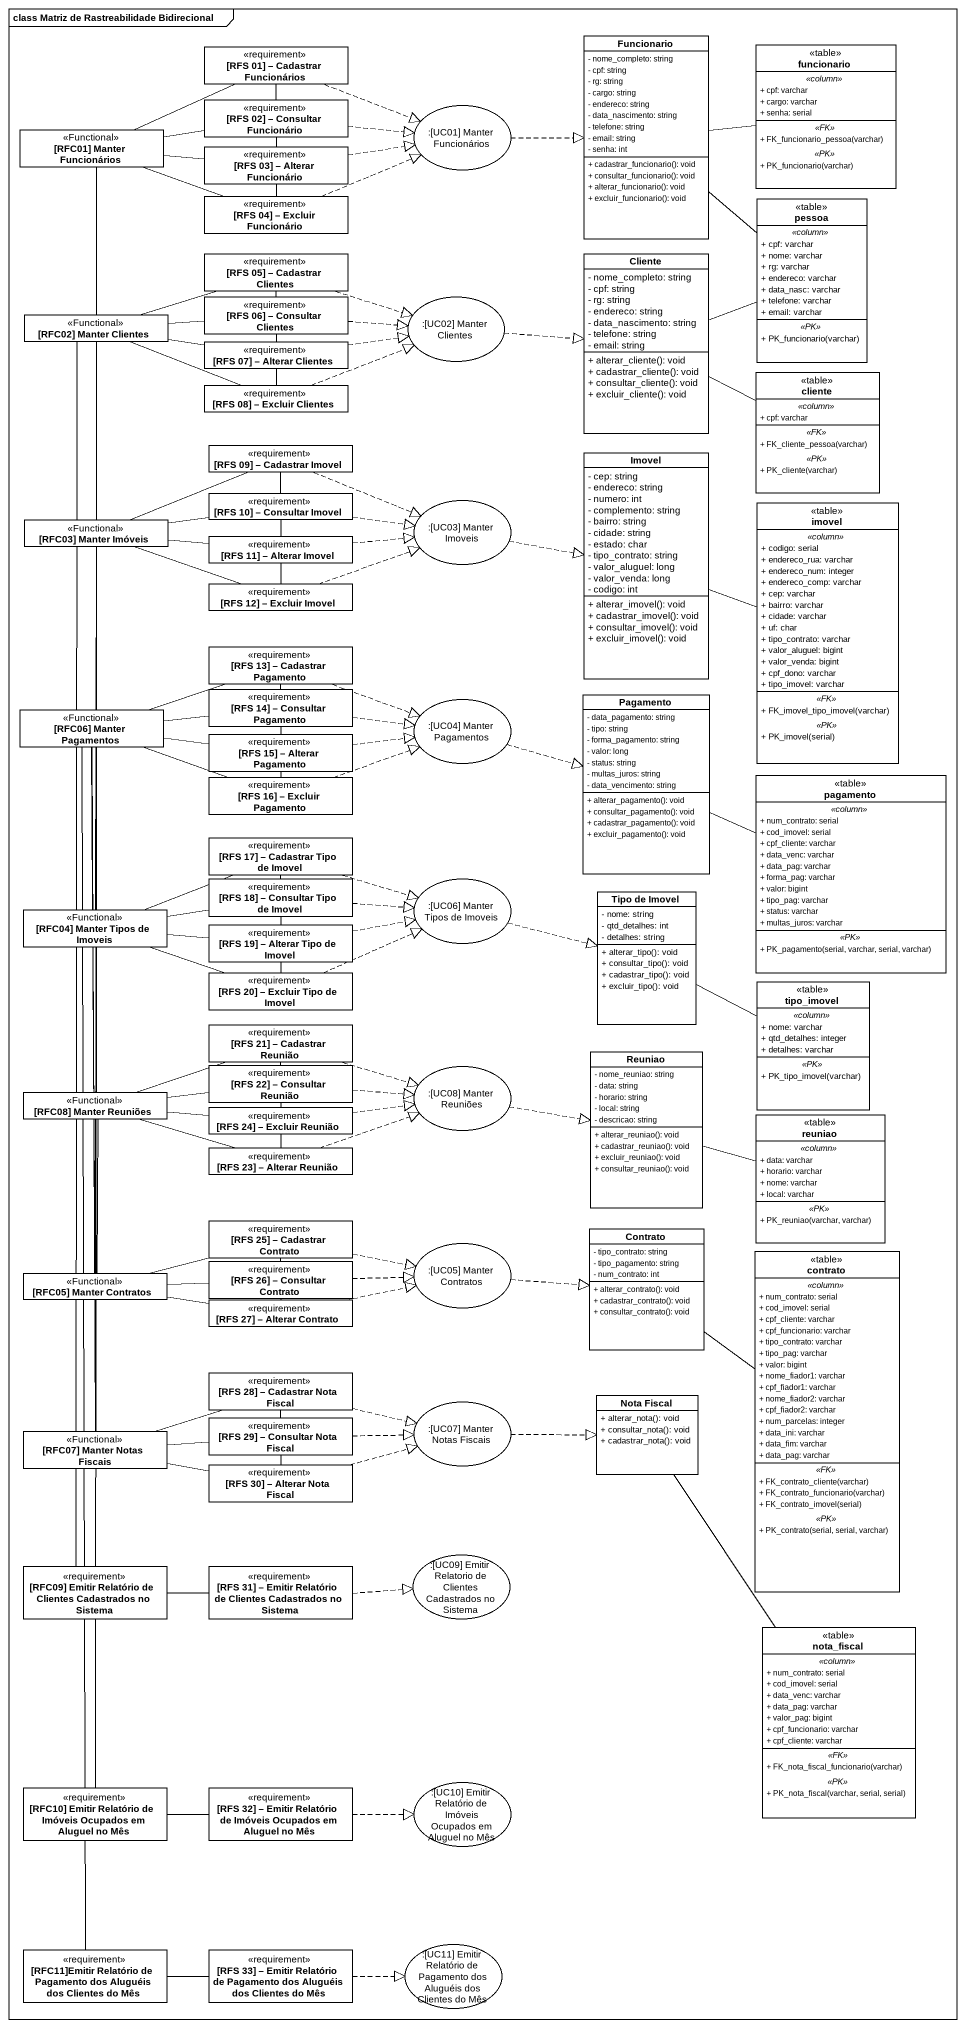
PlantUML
@startuml
mainframe class Matriz de Rastreabilidade Bidirecional
allowmixing
hide circle
hide empty members
skinparam classAttributeIconSize 0
class "[RFS 01] – Cadastrar Funcionários" as RFS_01_Cadastrar <<requirement>>
class Funcionario {
  - nome_completo: string
  - cpf: string
  - rg: string
  - cargo: string
  - endereco: string
  - data_nascimento: string
  - telefone: string
  - email: string
  - senha: int
  + cadastrar_funcionario(): void
  + consultar_funcionario(): void
  + alterar_funcionario(): void
  + excluir_funcionario(): void
}
class funcionario <<table>> {
  .. <<column>> ..
  + cpf: varchar
  + cargo: varchar
  + senha: serial
  .. <<FK>> ..
  + FK_funcionario_pessoa(varchar)
  .. <<PK>> ..
  + PK_funcionario(varchar)
}
class "[RFS 02] – Consultar Funcionário" as RFS_02_Consultar_Funcionário <<requirement>>
usecase ":[UC01] Manter Funcionários" as UC01_Manter_Funcionários
class "[RFC01] Manter Funcionários" as RFC01_Manter_Funcionários <<Functional>>
class "[RFS 03] – Alterar Funcionário" as RFS_03_Alterar_Funcionário <<requirement>>
class "[RFS 04] – Excluir Funcionário" as RFS_04_Excluir_Funcionário <<requirement>>
class pessoa <<table>> {
  .. <<column>> ..
  + cpf: varchar
  + nome: varchar
  + rg: varchar
  + endereco: varchar
  + data_nasc: varchar
  + telefone: varchar
  + email: varchar
  .. <<PK>> ..
  + PK_funcionario(varchar)
}
class "[RFS 05] – Cadastrar Clientes" as RFS_05_Cadastrar_Clientes <<requirement>>
class Cliente {
  - nome_completo: string
  - cpf: string
  - rg: string
  - endereco: string
  - data_nascimento: string
  - telefone: string
  - email: string
  + alterar_cliente(): void
  + cadastrar_cliente(): void
  + consultar_cliente(): void
  + excluir_cliente(): void
}
class "[RFS 06] – Consultar Clientes" as RFS_06_Consultar_Clientes <<requirement>>
usecase ":[UC02] Manter Clientes" as UC02_Manter_Clientes
class "[RFC02] Manter Clientes" as RFC02_Manter_Clientes <<Functional>>
class "[RFS 07] – Alterar Clientes" as RFS_07_Alterar_Clientes <<requirement>>
class "[RFS 08] – Excluir Clientes" as RFS_08_Excluir_Clientes <<requirement>>
class cliente <<table>> {
  .. <<column>> ..
  + cpf: varchar
  .. <<FK>> ..
  + FK_cliente_pessoa(varchar)
  .. <<PK>> ..
  + PK_cliente(varchar)
}
class "[RFS 09] – Cadastrar Imovel" as RFS_09_Cadastrar_Imovel <<requirement>>
class Imovel {
  - cep: string
  - endereco: string
  - numero: int
  - complemento: string
  - bairro: string
  - cidade: string
  - estado: char
  - tipo_contrato: string
  - valor_aluguel: long
  - valor_venda: long
  - codigo: int
  + alterar_imovel(): void
  + cadastrar_imovel(): void
  + consultar_imovel(): void
  + excluir_imovel(): void
}
class "[RFS 10] – Consultar Imovel" as RFS_10_Consultar_Imovel <<requirement>>
usecase ":[UC03] Manter Imoveis" as UC03_Manter_Imoveis
class imovel <<table>> {
  .. <<column>> ..
  + codigo: serial
  + endereco_rua: varchar
  + endereco_num: integer
  + endereco_comp: varchar
  + cep: varchar
  + bairro: varchar
  + cidade: varchar
  + uf: char
  + tipo_contrato: varchar
  + valor_aluguel: bigint
  + valor_venda: bigint
  + cpf_dono: varchar
  + tipo_imovel: varchar
  .. <<FK>> ..
  + FK_imovel_tipo_imovel(varchar)
  .. <<PK>> ..
  + PK_imovel(serial)
}
class "[RFC03] Manter Imóveis" as RFC03_Manter_Imóveis <<Functional>>
class "[RFS 11] – Alterar Imovel" as RFS_11_Alterar_Imovel <<requirement>>
class "[RFS 12] – Excluir Imovel" as RFS_12_Excluir_Imovel <<requirement>>
class "[RFS 13] – Cadastrar Pagamento" as RFS_13_Cadastrar_Pagamento <<requirement>>
class "[RFC06] Manter Pagamentos" as RFC06_Manter_Pagamentos <<Functional>>
class "[RFS 14] – Consultar Pagamento" as RFS_14_Consultar_Pagamento <<requirement>>
usecase ":[UC04] Manter Pagamentos" as UC04_Manter_Pagamentos
class Pagamento {
  - data_pagamento: string
  - tipo: string
  - forma_pagamento: string
  - valor: long
  - status: string
  - multas_juros: string
  - data_vencimento: string
  + alterar_pagamento(): void
  + consultar_pagamento(): void
  + cadastrar_pagamento(): void
  + excluir_pagamento(): void
}
class "[RFS 15] – Alterar Pagamento" as RFS_15_Alterar_Pagamento <<requirement>>
class "[RFS 16] – Excluir Pagamento" as RFS_16_Excluir_Pagamento <<requirement>>
class pagamento <<table>> {
  .. <<column>> ..
  + num_contrato: serial
  + cod_imovel: serial
  + cpf_cliente: varchar
  + data_venc: varchar
  + data_pag: varchar
  + forma_pag: varchar
  + valor: bigint
  + tipo_pag: varchar
  + status: varchar
  + multas_juros: varchar
  .. <<PK>> ..
  + PK_pagamento(serial, varchar, serial, varchar)
}
class "[RFS 17] – Cadastrar Tipo de Imovel" as RFS_17_Cadastrar_Tipo_de <<requirement>>
class "[RFC04] Manter Tipos de Imoveis" as RFC04_Manter_Tipos_de <<Functional>>
class "[RFS 18] – Consultar Tipo de Imovel" as RFS_18_Consultar_Tipo_de <<requirement>>
usecase ":[UC06] Manter Tipos de Imoveis" as UC06_Manter_Tipos_de_Imoveis
class "Tipo de Imovel" as Tipo_de_Imovel {
  - nome: string
  - qtd_detalhes: int
  - detalhes: string
  + alterar_tipo(): void
  + consultar_tipo(): void
  + cadastrar_tipo(): void
  + excluir_tipo(): void
}
class "[RFS 19] – Alterar Tipo de Imovel" as RFS_19_Alterar_Tipo_de <<requirement>>
class "[RFS 20] – Excluir Tipo de Imovel" as RFS_20_Excluir_Tipo_de <<requirement>>
class tipo_imovel <<table>> {
  .. <<column>> ..
  + nome: varchar
  + qtd_detalhes: integer
  + detalhes: varchar
  .. <<PK>> ..
  + PK_tipo_imovel(varchar)
}
class "[RFS 21] – Cadastrar Reunião" as RFS_21_Cadastrar_Reunião <<requirement>>
class "[RFS 22] – Consultar Reunião" as RFS_22_Consultar_Reunião <<requirement>>
usecase ":[UC08] Manter Reuniões" as UC08_Manter_Reuniões
class Reuniao {
  - nome_reuniao: string
  - data: string
  - horario: string
  - local: string
  - descricao: string
  + alterar_reuniao(): void
  + cadastrar_reuniao(): void
  + excluir_reuniao(): void
  + consultar_reuniao(): void
}
class "[RFC08] Manter Reuniões" as RFC08_Manter_Reuniões <<Functional>>
class "[RFS 24] – Excluir Reunião" as RFS_24_Excluir_Reunião <<requirement>>
class reuniao <<table>> {
  .. <<column>> ..
  + data: varchar
  + horario: varchar
  + nome: varchar
  + local: varchar
  .. <<PK>> ..
  + PK_reuniao(varchar, varchar)
}
class "[RFS 23] – Alterar Reunião" as RFS_23_Alterar_Reunião <<requirement>>
class "[RFS 25] – Cadastrar Contrato" as RFS_25_Cadastrar_Contrato <<requirement>>
class Contrato {
  - tipo_contrato: string
  - tipo_pagamento: string
  - num_contrato: int
  + alterar_contrato(): void
  + cadastrar_contrato(): void
  + consultar_contrato(): void
}
class "[RFC05] Manter Contratos" as RFC05_Manter_Contratos <<Functional>>
class "[RFS 26] – Consultar Contrato" as RFS_26_Consultar_Contrato <<requirement>>
usecase ":[UC05] Manter Contratos" as UC05_Manter_Contratos
class contrato <<table>> {
  .. <<column>> ..
  + num_contrato: serial
  + cod_imovel: serial
  + cpf_cliente: varchar
  + cpf_funcionario: varchar
  + tipo_contrato: varchar
  + tipo_pag: varchar
  + valor: bigint
  + nome_fiador1: varchar
  + cpf_fiador1: varchar
  + nome_fiador2: varchar
  + cpf_fiador2: varchar
  + num_parcelas: integer
  + data_ini: varchar
  + data_fim: varchar
  + data_pag: varchar
  .. <<FK>> ..
  + FK_contrato_cliente(varchar)
  + FK_contrato_funcionario(varchar)
  + FK_contrato_imovel(serial)
  .. <<PK>> ..
  + PK_contrato(serial, serial, varchar)
}
class "[RFS 27] – Alterar Contrato" as RFS_27_Alterar_Contrato <<requirement>>
class "[RFS 28] – Cadastrar Nota Fiscal" as RFS_28_Cadastrar_Nota_Fiscal <<requirement>>
usecase ":[UC07] Manter Notas Fiscais" as UC07_Manter_Notas_Fiscais
class "Nota Fiscal" as Nota_Fiscal {
  + alterar_nota(): void
  + consultar_nota(): void
  + cadastrar_nota(): void
}
class "[RFC07] Manter Notas Fiscais" as RFC07_Manter_Notas_Fiscais <<Functional>>
class "[RFS 29] – Consultar Nota Fiscal" as RFS_29_Consultar_Nota_Fiscal <<requirement>>
class "[RFS 30] – Alterar Nota Fiscal" as RFS_30_Alterar_Nota_Fiscal <<requirement>>
usecase ":[UC09] Emitir Relatorio de Clientes Cadastrados no Sistema" as UC09_Emitir_Relatorio_de
class "[RFC09] Emitir Relatório de Clientes Cadastrados no Sistema" as RFC09_Emitir_Relatório_de <<requirement>>
class "[RFS 31] – Emitir Relatório de Clientes Cadastrados no Sistema" as RFS_31_Emitir_Relatório_de <<requirement>>
class nota_fiscal <<table>> {
  .. <<column>> ..
  + num_contrato: serial
  + cod_imovel: serial
  + data_venc: varchar
  + data_pag: varchar
  + valor_pag: bigint
  + cpf_funcionario: varchar
  + cpf_cliente: varchar
  .. <<FK>> ..
  + FK_nota_fiscal_funcionario(varchar)
  .. <<PK>> ..
  + PK_nota_fiscal(varchar, serial, serial)
}
class "[RFC10] Emitir Relatório de Imóveis Ocupados em Aluguel no Mês" as RFC10_Emitir_Relatório_de <<requirement>>
class "[RFS 32] – Emitir Relatório de Imóveis Ocupados em Aluguel no Mês" as RFS_32_Emitir_Relatório_de <<requirement>>
usecase ":[UC10] Emitir Relatório de Imóveis Ocupados em Aluguel no Mês" as UC10_Emitir_Relatório_de
class "[RFC11]Emitir Relatório de Pagamento dos Aluguéis dos Clientes do Mês" as RFC11_Emitir_Relatório_de <<requirement>>
class "[RFS 33] – Emitir Relatório de Pagamento dos Aluguéis dos Clientes do Mês" as RFS_33_Emitir_Relatório_de <<requirement>>
usecase ":[UC11] Emitir Relatório de Pagamento dos Aluguéis dos Clientes do Mês" as UC11_Emitir_Relatório_de
RFS_01_Cadastrar .right.|> UC01_Manter_Funcionários
Funcionario -right- funcionario
Funcionario -- pessoa
RFS_02_Consultar_Funcionário -up- RFS_01_Cadastrar
RFS_02_Consultar_Funcionário .right.|> UC01_Manter_Funcionários
RFS_02_Consultar_Funcionário -- RFS_03_Alterar_Funcionário
RFS_02_Consultar_Funcionário -- RFS_04_Excluir_Funcionário
UC01_Manter_Funcionários .right.|> Funcionario
RFC01_Manter_Funcionários -right- RFS_01_Cadastrar
RFC01_Manter_Funcionários -right- RFS_02_Consultar_Funcionário
RFC01_Manter_Funcionários -right- RFS_03_Alterar_Funcionário
RFC01_Manter_Funcionários -right- RFS_04_Excluir_Funcionário
RFC01_Manter_Funcionários -- RFC08_Manter_Reuniões
RFS_03_Alterar_Funcionário .right.|> UC01_Manter_Funcionários
RFS_04_Excluir_Funcionário .right.|> UC01_Manter_Funcionários
RFS_05_Cadastrar_Clientes .right.|> UC02_Manter_Clientes
Cliente -right- pessoa
Cliente -right- cliente
RFS_06_Consultar_Clientes -up- RFS_05_Cadastrar_Clientes
RFS_06_Consultar_Clientes .right.|> UC02_Manter_Clientes
RFS_06_Consultar_Clientes -- RFS_07_Alterar_Clientes
RFS_06_Consultar_Clientes -- RFS_08_Excluir_Clientes
UC02_Manter_Clientes .right.|> Cliente
RFC02_Manter_Clientes -right- RFS_05_Cadastrar_Clientes
RFC02_Manter_Clientes -right- RFS_06_Consultar_Clientes
RFC02_Manter_Clientes -right- RFS_07_Alterar_Clientes
RFC02_Manter_Clientes -right- RFS_08_Excluir_Clientes
RFC02_Manter_Clientes -- RFC03_Manter_Imóveis
RFS_07_Alterar_Clientes .right.|> UC02_Manter_Clientes
RFS_08_Excluir_Clientes .right.|> UC02_Manter_Clientes
RFS_09_Cadastrar_Imovel .right.|> UC03_Manter_Imoveis
Imovel -right- imovel
RFS_10_Consultar_Imovel -up- RFS_09_Cadastrar_Imovel
RFS_10_Consultar_Imovel .right.|> UC03_Manter_Imoveis
RFS_10_Consultar_Imovel -- RFS_11_Alterar_Imovel
RFS_10_Consultar_Imovel -- RFS_12_Excluir_Imovel
UC03_Manter_Imoveis .right.|> Imovel
RFC03_Manter_Imóveis -right- RFS_09_Cadastrar_Imovel
RFC03_Manter_Imóveis -right- RFS_10_Consultar_Imovel
RFC03_Manter_Imóveis -right- RFS_11_Alterar_Imovel
RFC03_Manter_Imóveis -right- RFS_12_Excluir_Imovel
RFC03_Manter_Imóveis -- RFC04_Manter_Tipos_de
RFC03_Manter_Imóveis -- RFC05_Manter_Contratos
RFC03_Manter_Imóveis -- RFC10_Emitir_Relatório_de
RFS_11_Alterar_Imovel .right.|> UC03_Manter_Imoveis
RFS_12_Excluir_Imovel .right.|> UC03_Manter_Imoveis
RFS_13_Cadastrar_Pagamento .right.|> UC04_Manter_Pagamentos
RFC06_Manter_Pagamentos -right- RFS_13_Cadastrar_Pagamento
RFC06_Manter_Pagamentos -right- RFS_14_Consultar_Pagamento
RFC06_Manter_Pagamentos -right- RFS_15_Alterar_Pagamento
RFC06_Manter_Pagamentos -right- RFS_16_Excluir_Pagamento
RFC06_Manter_Pagamentos -- RFC07_Manter_Notas_Fiscais
RFC06_Manter_Pagamentos -- RFC11_Emitir_Relatório_de
RFS_14_Consultar_Pagamento -up- RFS_13_Cadastrar_Pagamento
RFS_14_Consultar_Pagamento .right.|> UC04_Manter_Pagamentos
RFS_14_Consultar_Pagamento -- RFS_15_Alterar_Pagamento
RFS_14_Consultar_Pagamento -- RFS_16_Excluir_Pagamento
UC04_Manter_Pagamentos .right.|> Pagamento
Pagamento -right- pagamento
RFS_15_Alterar_Pagamento .right.|> UC04_Manter_Pagamentos
RFS_16_Excluir_Pagamento .right.|> UC04_Manter_Pagamentos
RFS_17_Cadastrar_Tipo_de .right.|> UC06_Manter_Tipos_de_Imoveis
RFC04_Manter_Tipos_de -right- RFS_17_Cadastrar_Tipo_de
RFC04_Manter_Tipos_de -right- RFS_18_Consultar_Tipo_de
RFC04_Manter_Tipos_de -right- RFS_19_Alterar_Tipo_de
RFC04_Manter_Tipos_de -right- RFS_20_Excluir_Tipo_de
RFS_18_Consultar_Tipo_de -up- RFS_17_Cadastrar_Tipo_de
RFS_18_Consultar_Tipo_de .right.|> UC06_Manter_Tipos_de_Imoveis
RFS_18_Consultar_Tipo_de -- RFS_19_Alterar_Tipo_de
RFS_18_Consultar_Tipo_de -- RFS_20_Excluir_Tipo_de
UC06_Manter_Tipos_de_Imoveis .right.|> Tipo_de_Imovel
Tipo_de_Imovel -right- tipo_imovel
RFS_19_Alterar_Tipo_de .right.|> UC06_Manter_Tipos_de_Imoveis
RFS_20_Excluir_Tipo_de .right.|> UC06_Manter_Tipos_de_Imoveis
RFS_21_Cadastrar_Reunião .right.|> UC08_Manter_Reuniões
RFS_22_Consultar_Reunião -up- RFS_21_Cadastrar_Reunião
RFS_22_Consultar_Reunião .right.|> UC08_Manter_Reuniões
RFS_22_Consultar_Reunião -- RFS_24_Excluir_Reunião
RFS_22_Consultar_Reunião -- RFS_23_Alterar_Reunião
UC08_Manter_Reuniões .right.|> Reuniao
Reuniao -right- reuniao
RFC08_Manter_Reuniões -right- RFS_21_Cadastrar_Reunião
RFC08_Manter_Reuniões -right- RFS_22_Consultar_Reunião
RFC08_Manter_Reuniões -right- RFS_24_Excluir_Reunião
RFC08_Manter_Reuniões -right- RFS_23_Alterar_Reunião
RFS_24_Excluir_Reunião .right.|> UC08_Manter_Reuniões
RFS_23_Alterar_Reunião .right.|> UC08_Manter_Reuniões
RFS_25_Cadastrar_Contrato .right.|> UC05_Manter_Contratos
Contrato -- contrato
RFC05_Manter_Contratos -up- RFC06_Manter_Pagamentos
RFC05_Manter_Contratos -up- RFC08_Manter_Reuniões
RFC05_Manter_Contratos -right- RFS_25_Cadastrar_Contrato
RFC05_Manter_Contratos -right- RFS_26_Consultar_Contrato
RFC05_Manter_Contratos -right- RFS_27_Alterar_Contrato
RFS_26_Consultar_Contrato -up- RFS_25_Cadastrar_Contrato
RFS_26_Consultar_Contrato .right.|> UC05_Manter_Contratos
RFS_26_Consultar_Contrato -- RFS_27_Alterar_Contrato
UC05_Manter_Contratos .right.|> Contrato
RFS_27_Alterar_Contrato .right.|> UC05_Manter_Contratos
RFS_28_Cadastrar_Nota_Fiscal .right.|> UC07_Manter_Notas_Fiscais
UC07_Manter_Notas_Fiscais .right.|> Nota_Fiscal
Nota_Fiscal -- nota_fiscal
RFC07_Manter_Notas_Fiscais -right- RFS_28_Cadastrar_Nota_Fiscal
RFC07_Manter_Notas_Fiscais -right- RFS_29_Consultar_Nota_Fiscal
RFC07_Manter_Notas_Fiscais -right- RFS_30_Alterar_Nota_Fiscal
RFS_29_Consultar_Nota_Fiscal -up- RFS_28_Cadastrar_Nota_Fiscal
RFS_29_Consultar_Nota_Fiscal .right.|> UC07_Manter_Notas_Fiscais
RFS_29_Consultar_Nota_Fiscal -- RFS_30_Alterar_Nota_Fiscal
RFS_30_Alterar_Nota_Fiscal .right.|> UC07_Manter_Notas_Fiscais
RFC09_Emitir_Relatório_de -up- RFC02_Manter_Clientes
RFC09_Emitir_Relatório_de -right- RFS_31_Emitir_Relatório_de
RFS_31_Emitir_Relatório_de .right.|> UC09_Emitir_Relatorio_de
RFC10_Emitir_Relatório_de -right- RFS_32_Emitir_Relatório_de
RFS_32_Emitir_Relatório_de .right.|> UC10_Emitir_Relatório_de
RFC11_Emitir_Relatório_de -right- RFS_33_Emitir_Relatório_de
RFS_33_Emitir_Relatório_de .right.|> UC11_Emitir_Relatório_de
@enduml
